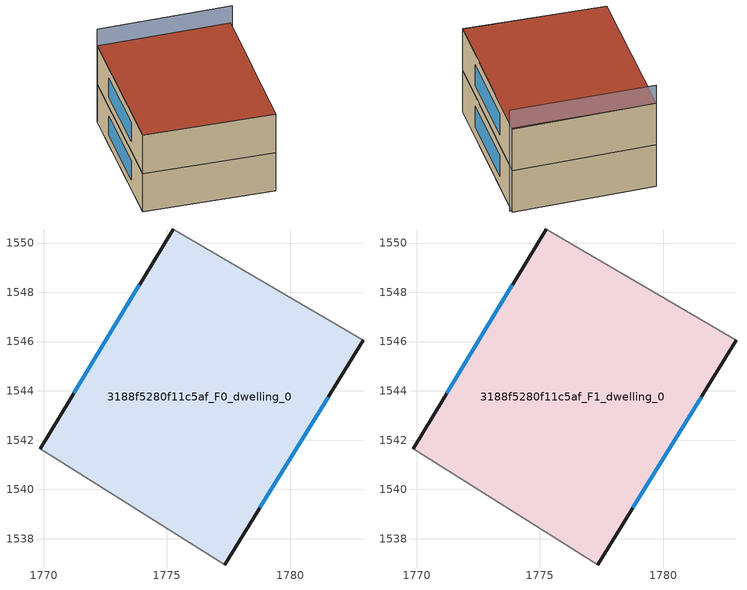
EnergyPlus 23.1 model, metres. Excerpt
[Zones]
3188f5280f11c5af_F0_dwelling_0
 floor ground (EU_floor_Construction): 1782.96,1546.05 1777.36,1536.95 1769.85,1541.65 1775.26,1550.55 z0
 wall outside (EU_wall_Construction): 1777.36,1536.95 1782.96,1546.05 / 1775.26,1550.55 1769.85,1541.65 z0:3
 wall adiabatic (EU_wall_Construction): 1769.85,1541.65 1777.36,1536.95 / 1782.96,1546.05 1775.26,1550.55 z0:3
 window (EU_Window_Construction): 1778.77,1539.25 1781.54,1543.75 / 1773.89,1548.3 1771.22,1543.9 z0.76:2.24
3188f5280f11c5af_F1_dwelling_0
 floor to 3188f5280f11c5af_F0_dwelling_0 (EU_floor_Construction): 1782.96,1546.05 1777.36,1536.95 1769.85,1541.65 1775.26,1550.55 z3
 wall outside (EU_wall_Construction): 1777.36,1536.95 1782.96,1546.05 / 1775.26,1550.55 1769.85,1541.65 z3:6
 wall adiabatic (EU_wall_Construction): 1769.85,1541.65 1777.36,1536.95 / 1782.96,1546.05 1775.26,1550.55 z3:6
 window (EU_Window_Construction): 1778.77,1539.25 1781.54,1543.75 / 1773.89,1548.3 1771.22,1543.9 z3.76:5.24
 roof outside (EU_roof_Construction): 1777.36,1536.95 1782.96,1546.05 1775.26,1550.55 1769.85,1541.65 z6
shading: 1783.01,1545.9 1775.26,1550.56 z0:7.3
[Building]
EU S2 Campaign: North Axis=0; Terrain=City; Solar Distribution=FullExterior
[Site:Location]
Lyon-Bron: Latitude=45.75; Longitude=5; Time Zone=1; Elevation=198
[SizingPeriod:WeatherFileDays]
AnnualSizingPeriod: Begin Month=1; Begin Day of Month=1; End Month=12; End Day of Month=31; Day of Week for Start Day=Monday; Use Weather File Daylight Saving Period=No; Use Weather File Rain and Snow Indicators=No
[MATERIAL]
EU_InternalMass_Material: Roughness=MediumRough; Thickness=0.1; Conductivity=1; Density=1800; Specific Heat=900; Thermal Absorptance=0.9; Solar Absorptance=0.7; Visible Absorptance=0.7
[MATERIAL:NOMASS] Roughness=MediumRough; Thermal Absorptance=0.9; Solar Absorptance=0.7; Visible Absorptance=0.7
Name | Thermal Resistance
EU_wall_NoMass | 0.379507
EU_roof_NoMass | 0.466853
EU_floor_NoMass | 0.392157
[WINDOWMATERIAL:SIMPLEGLAZINGSYSTEM]
EU_Window_SimpleGlazing: UFactor=4.165; Solar Heat Gain Coefficient=0.83; Visible Transmittance=0.83
[CONSTRUCTION]
EU_wall_Construction: EU_wall_NoMass
EU_roof_Construction: EU_roof_NoMass
EU_floor_Construction: EU_floor_NoMass
EU_Window_Construction: EU_Window_SimpleGlazing
EU_InternalMass_Construction: EU_InternalMass_Material
[ZONE] Type=1; Multiplier=1; Ceiling Height=autocalculate; Floor Area=autocalculate; Part of Total Floor Area=Yes
Name | Volume
3188f5280f11c5af_F0_dwelling_0 | 281.504
3188f5280f11c5af_F1_dwelling_0 | 281.505
[INTERNALMASS] Construction=EU_InternalMass_Construction; Surface Area=93.8349
Name | Zone or ZoneList
3188f5280f11c5af_F0_dwelling_0_EU_InternalMass | 3188f5280f11c5af_F0_dwelling_0
3188f5280f11c5af_F1_dwelling_0_EU_InternalMass | 3188f5280f11c5af_F1_dwelling_0
[OTHEREQUIPMENT] Fuel Type=Electricity; Design Level Calculation Method=Watts/Area; Power per Zone Floor Area=1; Fraction Latent=0; Fraction Radiant=0; Fraction Lost=0; Carbon Dioxide Generation Rate=0; EndUse Subcategory=EU_Step8_InternalGains
Name | Zone or ZoneList or Space or SpaceList | Schedule
EU_Step8_InternalGain_3188f5280f11c5af_F0_dwelling_0_f000 | 3188f5280f11c5af_F0_dwelling_0 | EU_Step8_GainSchedule_3188f5280f11c5af_F0_dwelling_0_f000
EU_Step8_InternalGain_3188f5280f11c5af_F1_dwelling_0_f000 | 3188f5280f11c5af_F1_dwelling_0 | EU_Step8_GainSchedule_3188f5280f11c5af_F1_dwelling_0_f000
[ZONEVENTILATION:DESIGNFLOWRATE] Schedule=EU_AlwaysOn; Design Flow Rate Calculation Method=AirChanges/Hour; Air Changes per Hour=0.51; Ventilation Type=Natural; Fan Pressure Rise=0; Fan Total Efficiency=1; Constant Term Coefficient=1; Temperature Term Coefficient=0; Velocity Term Coefficient=0; Velocity Squared Term Coefficient=0; Minimum Indoor Temperature=-100; Maximum Indoor Temperature=100; Delta Temperature=-100; Minimum Outdoor Temperature=-100; Maximum Outdoor Temperature=100; Maximum Wind Speed=40
Name | Zone or ZoneList or Space or SpaceList
EU_ConstantAir_3188f5280f11c5af_F0_dwelling_0 | 3188f5280f11c5af_F0_dwelling_0
EU_ConstantAir_3188f5280f11c5af_F1_dwelling_0 | 3188f5280f11c5af_F1_dwelling_0
[HVACTEMPLATE:THERMOSTAT] Constant Heating Setpoint=20; Constant Cooling Setpoint=50
EU_HeatOnly_3188f5280f11c5af_F0_dwelling_0; EU_HeatOnly_3188f5280f11c5af_F1_dwelling_0
[HVACTEMPLATE:ZONE:IDEALLOADSAIRSYSTEM] System Availability Schedule=EU_AlwaysOn; Maximum Heating Supply Air Temperature=50; Minimum Cooling Supply Air Temperature=13; Maximum Heating Supply Air Humidity Ratio=0.0156; Minimum Cooling Supply Air Humidity Ratio=0.0077; Heating Limit=NoLimit; Cooling Limit=NoLimit; Heating Availability Schedule=EU_AlwaysOn; Cooling Availability Schedule=EU_CoolingOff; Dehumidification Control Type=ConstantSensibleHeatRatio; Cooling Sensible Heat Ratio=0.7; Dehumidification Setpoint=60; Humidification Control Type=None; Humidification Setpoint=30; Outdoor Air Method=None; Outdoor Air Flow Rate per Person=0.00944; Outdoor Air Flow Rate per Zone Floor Area=0; Outdoor Air Flow Rate per Zone=0; Demand Controlled Ventilation Type=None; Outdoor Air Economizer Type=NoEconomizer; Heat Recovery Type=None; Sensible Heat Recovery Effectiveness=0.7; Latent Heat Recovery Effectiveness=0.65
Name | Template Thermostat
3188f5280f11c5af_F0_dwelling_0 | EU_HeatOnly_3188f5280f11c5af_F0_dwelling_0
3188f5280f11c5af_F1_dwelling_0 | EU_HeatOnly_3188f5280f11c5af_F1_dwelling_0
[SIZING:ZONE] Zone Cooling Design Supply Air Temperature Input Method=SupplyAirTemperature; Zone Cooling Design Supply Air Temperature=13; Zone Heating Design Supply Air Temperature Input Method=SupplyAirTemperature; Zone Heating Design Supply Air Temperature=50; Zone Cooling Design Supply Air Humidity Ratio=0.008; Zone Heating Design Supply Air Humidity Ratio=0.008; Cooling Design Air Flow Method=DesignDay; Cooling Design Air Flow Rate=0; Cooling Minimum Air Flow per Zone Floor Area=0.000762; Cooling Minimum Air Flow=0; Cooling Minimum Air Flow Fraction=0.2; Heating Design Air Flow Method=DesignDay; Heating Design Air Flow Rate=0; Heating Maximum Air Flow per Zone Floor Area=0.002032; Heating Maximum Air Flow=0.141576; Heating Maximum Air Flow Fraction=0.3; Account for Dedicated Outdoor Air System=No; Dedicated Outdoor Air System Control Strategy=NeutralSupplyAir; Dedicated Outdoor Air Low Setpoint Temperature for Design=autosize; Dedicated Outdoor Air High Setpoint Temperature for Design=autosize; Zone Load Sizing Method=Sensible Load Only No Latent Load; Zone Latent Cooling Design Supply Air Humidity Ratio Input Method=HumidityRatioDifference; Zone Cooling Design Supply Air Humidity Ratio Difference=0.005; Zone Latent Heating Design Supply Air Humidity Ratio Input Method=HumidityRatioDifference; Zone Humidification Design Supply Air Humidity Ratio Difference=0.005
3188f5280f11c5af_F0_dwelling_0; 3188f5280f11c5af_F1_dwelling_0
[SCHEDULE:CONSTANT]
Name | Hourly Value
EU_AlwaysOn | 1
EU_CoolingOff | 0
[SCHEDULE:FILE] Column Number=1; Rows to Skip at Top=0; Number of Hours of Data=8760; Column Separator=Comma; Interpolate to Timestep=No; Minutes per Item=60; Adjust Schedule for Daylight Savings=Yes
Name | File
EU_Step8_GainSchedule_3188f5280f11c5af_F0_dwelling_0_f000 | ../../schedules/3188f5280f11c5af/3188f5280f11c5af_F0_dwelling_0_f000_gain.csv
EU_Step8_GainSchedule_3188f5280f11c5af_F1_dwelling_0_f000 | ../../schedules/3188f5280f11c5af/3188f5280f11c5af_F1_dwelling_0_f000_gain.csv
